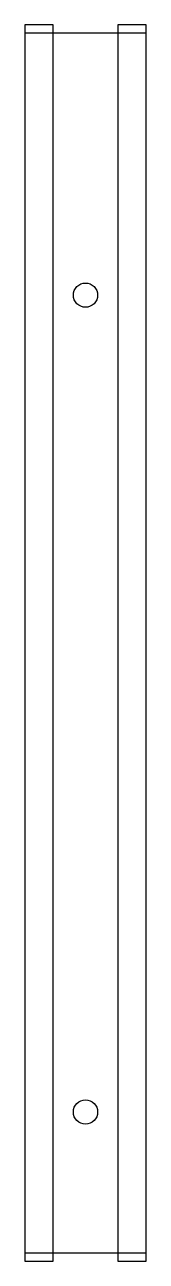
# Model space of a CAD drawing. Extents: x 0 to 43, y -3 to 436.
import ezdxf

# ---------------------------------------------------------------- set-up
doc = ezdxf.new("R2010")
doc.units = 0
doc.layers.get('0').update_dxf_attribs({"linetype": 'CONTINUOUS'})

msp = doc.modelspace()

# ---------------------------------------------------------------- linework, layer by layer
for points in [[(0, -3), (10, -3), (10, 436), (0, 436)], [(33, -3), (43, -3), (43, 436), (33, 436)], [(0, 0), (43, 0), (43, 433), (0, 433)]]:
    msp.add_lwpolyline(points, close=True)
for centre in [(21.5, 340), (21.5, 50)]:
    msp.add_circle(centre, 4.3)

doc.saveas('drawing.dxf')
